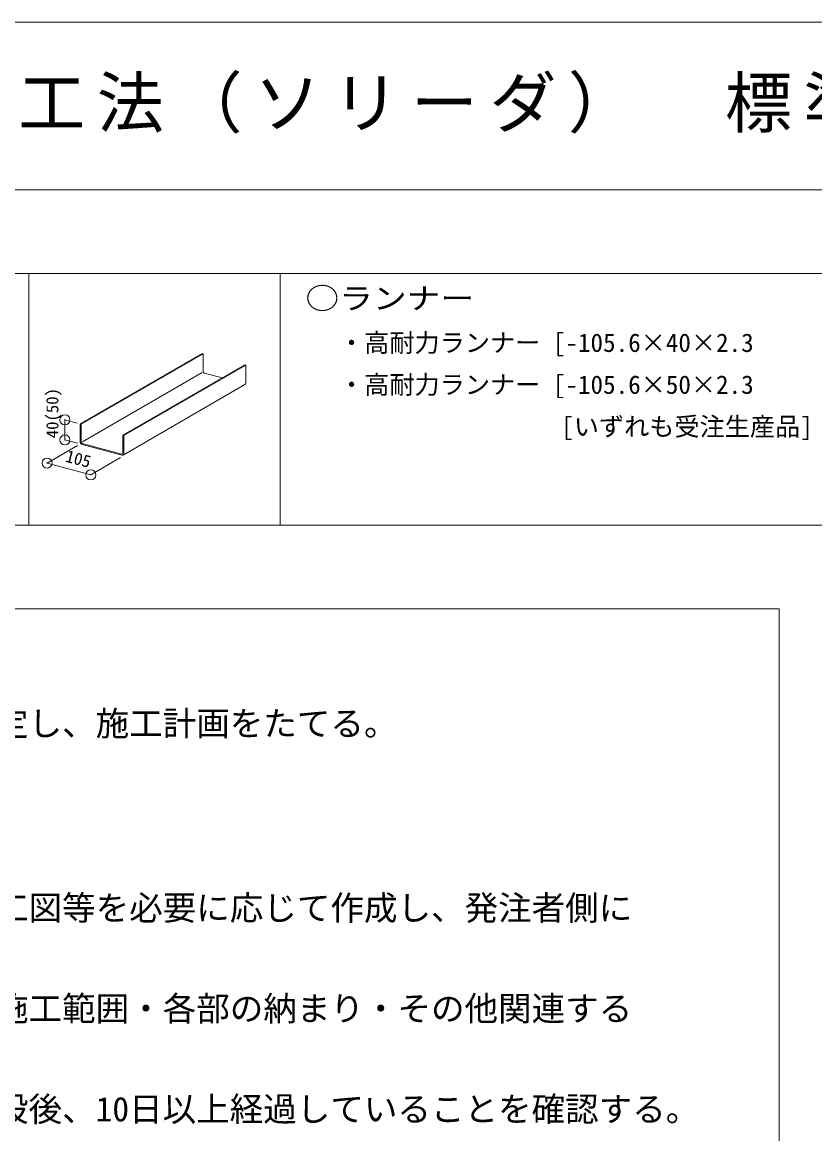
# Model space of a CAD drawing. Units: millimetres on the paper. Extents: x -195 to 195, y -140 to 138.
# Drawn here: x -144.1 to -96.8, y 71.2 to 137.5 of the extents above; entities that cross this region are included whole.
import ezdxf
from ezdxf.enums import TextEntityAlignment as Align

# ---------------------------------------------------------------- set-up
doc = ezdxf.new("R2010")
doc.units = ezdxf.units.MM
doc.header["$PDMODE"] = 32
doc.header["$PDSIZE"] = 0.6
for name, color, linetype, lineweight in [('0-3_ランナー', 7, 'Continuous', 18), ('0-6_文字・矢印', 4, 'Continuous', 9), ('F-3_ランナー', 4, 'Continuous', 9)]:
    doc.layers.add(name, color=color, linetype=linetype, lineweight=lineweight)
doc.layers.add('F-6_文字・矢印', color=4, linetype='Continuous')
doc.styles.add('ＭＳ ゴシック', font='')
doc.styles.get('ＭＳ ゴシック').set_extended_font_data('MS Gothic')

msp = doc.modelspace()

# ---------------------------------------------------------------- linework, layer by layer
at = {"layer": '0-3_ランナー'}
for p, q in [((-140.636, 113.547), (-133.368, 117.743)), ((-140.576, 113.531), (-133.308, 117.727)), ((-133.367, 117.744), (-133.307, 117.727)), ((-133.307, 117.727), (-133.307, 116.665)), ((-138.088, 112.864), (-130.82, 117.061)), ((-138.028, 112.848), (-130.76, 117.044)), ((-130.759, 117.045), (-130.819, 117.061)), ((-130.759, 115.983), (-130.759, 117.045)), ((-133.247, 116.58), (-132.157, 116.288)), ((-138.077, 111.688), (-130.808, 115.885)), ((-140.636, 113.547), (-140.576, 113.531)), ((-140.636, 113.547), (-140.636, 112.485)), ((-140.576, 113.531), (-140.576, 112.469)), ((-138.028, 112.848), (-138.088, 112.864)), ((-138.088, 112.864), (-138.088, 111.802)), ((-138.028, 111.786), (-138.028, 112.848)), ((-140.516, 112.384), (-138.148, 111.749)), ((-140.516, 112.315), (-138.148, 111.68))]:
    msp.add_line(p, q, dxfattribs=at)
at = {"layer": '0-3_ランナー', "color": 4, "lineweight": 9}
for p, q in [((-140.503, 112.48), (-133.361, 116.604)), ((-141.543, 112.59), (-141.543, 113.79)), ((-140.81, 113.594), (-141.543, 113.79)), ((-140.799, 112.253), (-142.61, 111.207)), ((-140.786, 112.387), (-141.543, 112.59)), ((-138.224, 111.535), (-140.002, 110.508)), ((-142.61, 111.207), (-140.002, 110.508))]:
    msp.add_line(p, q, dxfattribs=at)
at = {"layer": '0-3_ランナー'}
for centre, major_axis, start_param, end_param in [((-133.247, 116.649), (-0.0335, 0.0662), 0.97902, 2.549816), ((-130.879, 116.015), (-0.067, 0.132), 3.183548, 4.120612), ((-140.516, 112.453), (-0.067, 0.132), 0.97902, 2.549816), ((-140.516, 112.453), (-0.0335, 0.0662), 0.97902, 2.549816), ((-138.148, 111.818), (-0.0335, 0.0662), 2.549816, 4.120612), ((-138.148, 111.818), (-0.067, 0.132), 2.549816, 4.120612)]:
    msp.add_ellipse(centre, major_axis=major_axis, ratio=0.751651, start_param=start_param, end_param=end_param, dxfattribs=at)
for p in [(-141.543, 113.79), (-141.543, 112.59), (-142.61, 111.207), (-140.002, 110.508)]:
    msp.add_point(p, dxfattribs=at)
at = {"layer": 'F-3_ランナー', "color": 3, "lineweight": 18}
for p, q in [((-195, 137.5), (195, 137.5)), ((-195, 127.5), (195, 127.5)), ((-190.954, 122.506), (-1.954, 122.506)), ((-143.704, 122.506), (-143.704, 107.506)), ((-190.954, 107.506), (-1.954, 107.506)), ((-190.954, 102.506), (-98.954, 102.506)), ((-98.954, 102.506), (-98.954, -95.494))]:
    msp.add_line(p, q, dxfattribs=at)
at = {"layer": 'F-3_ランナー'}
msp.add_line((-128.704, 122.506), (-128.704, 107.506), dxfattribs=at)
at = {"layer": 'F-3_ランナー', "color": 3, "lineweight": 18}
msp.add_lwpolyline([(-195, 137.5), (195, 137.5), (195, -137.5)], dxfattribs=at)

# ---------------------------------------------------------------- texts
at = {"layer": '0-3_ランナー', "style": 'ＭＳ ゴシック'}
for s, rotation, p in [('40(50)', 90, (-141.71, 112.69)), ('105', 345, (-141.616, 111.087))]:
    msp.add_text(s, height=0.7331, rotation=rotation, dxfattribs=at).set_placement(p, align=Align.BOTTOM_LEFT)
at = {"layer": '0-6_文字・矢印', "color": 3, "style": 'ＭＳ ゴシック', "width": 1.15}
msp.add_text('○ランナー', height=1.283, dxfattribs=at).set_placement((-127.204, 120.006), align=Align.BOTTOM_LEFT)
at = {"layer": '0-6_文字・矢印', "color": 7, "style": 'ＭＳ ゴシック'}
for s, p in [('・高耐力ランナー [-105.6×40×2.3', (-125.204, 117.506)), ('・高耐力ランナー [-105.6×50×2.3', (-125.204, 115.006)), ('[いずれも受注生産品]', (-111.954, 112.506))]:
    msp.add_text(s, height=1.1, dxfattribs=at).set_placement(p, align=Align.BOTTOM_LEFT)
at = {"layer": '0-6_文字・矢印', "style": 'ＭＳ ゴシック'}
for s, p in [('・要求性能（耐火等）に合わせた工法を選定し、施工計画をたてる。', (-183.704, 94.506)), ('・施工に先立ち工程表、施工要領書及び施工図等を必要に応じて作成し、発注者側に', (-183.704, 83.506)), ('・施工前に施工場所の確認を行い、工程・施工範囲・各部の納まり・その他関連する', (-183.704, 77.506)), ('・コンクリートの養生は、コンクリート打設後、10日以上経過していることを確認する。', (-183.704, 71.506))]:
    msp.add_text(s, height=1.466, dxfattribs=at).set_placement(p, align=Align.BOTTOM_LEFT)
at = {"layer": 'F-6_文字・矢印', "color": 2, "insert": (-170, 130.5), "char_height": 2.933, "attachment_point": 7, "style": 'ＭＳ ゴシック'}
msp.add_mtext('\\T1.17;SQ-WALL2500工法（ソリーダ）\u3000標準図', dxfattribs=at)

doc.saveas('drawing.dxf')
